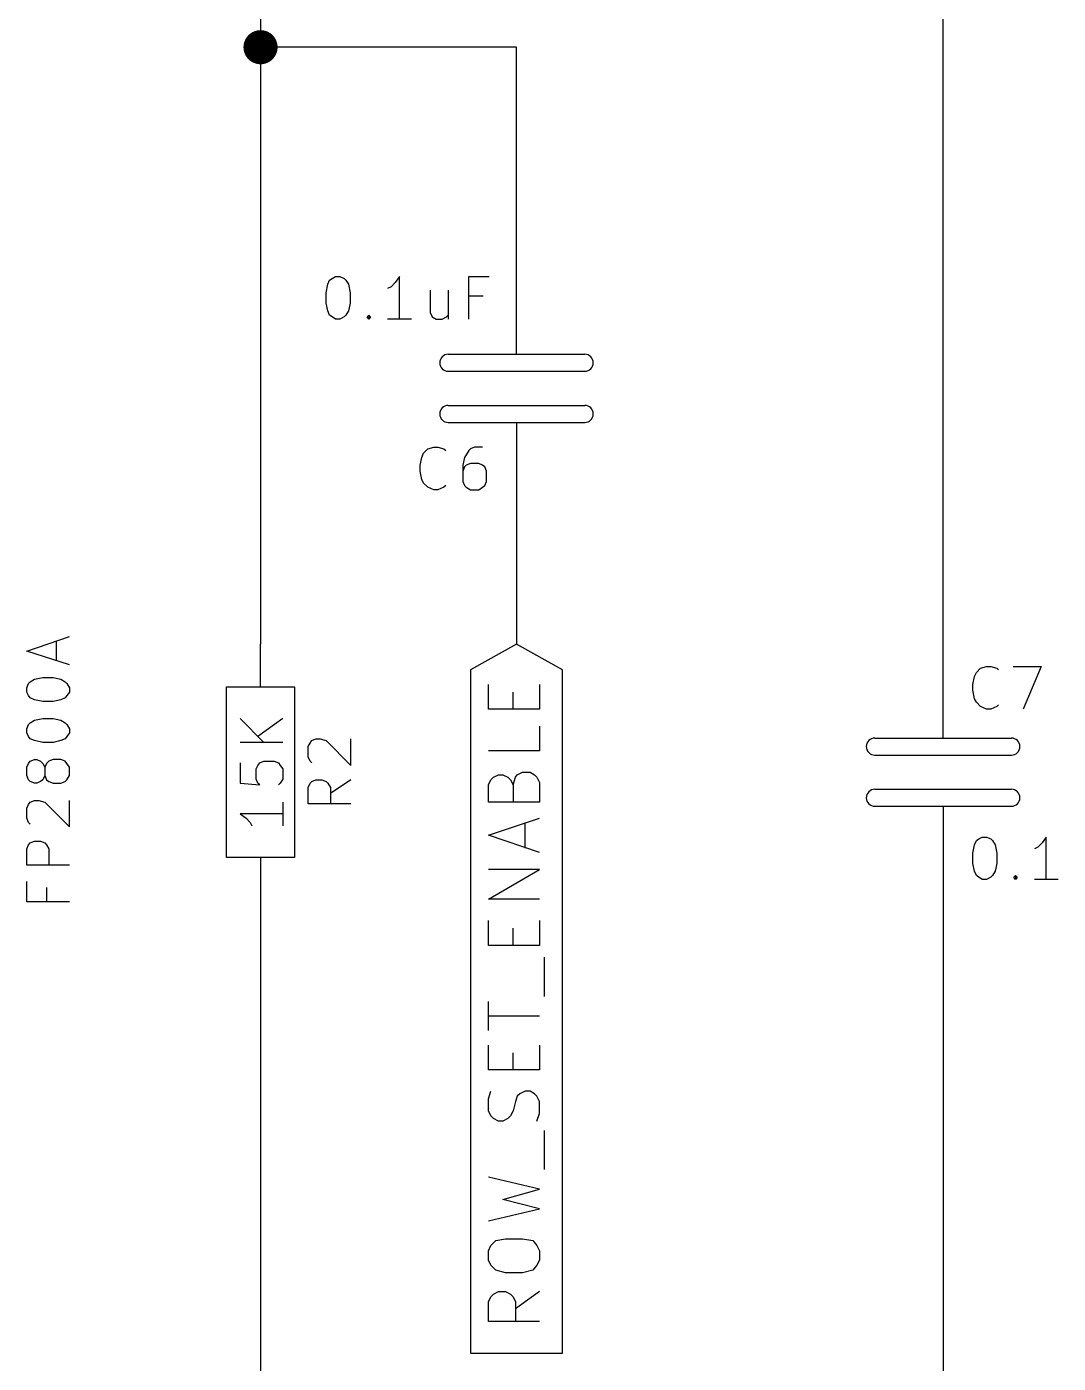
# Model space of a CAD drawing. Extents: x 10 to 287, y -200 to -10.
# Drawn here: x 175.92 to 206.63, y -82.37 to -42.57 of the extents above; entities that cross this region are included whole.
import ezdxf

# ---------------------------------------------------------------- set-up
doc = ezdxf.new("R2010")
doc.units = 0
doc.header["$MEASUREMENT"] = 0

msp = doc.modelspace()

# ---------------------------------------------------------------- linework, layer by layer
at = {"layer": 'Cyan 2'}
for p, q in [((184.887, -50.2412), (184.937, -50.1142)), ((184.937, -50.1142), (185.014, -50.0634)), ((185.014, -50.0634), (185.115, -50.0126)), ((185.115, -50.0126), (185.242, -50.0126)), ((185.242, -50.0126), (185.369, -50.0634)), ((185.369, -50.0634), (185.42, -50.1142)), ((185.42, -50.1142), (185.496, -50.2412)), ((187.02, -50.0126), (186.893, -50.1904)), ((187.02, -51.2826), (187.02, -50.0126)), ((189.078, -51.2826), (189.078, -50.0126)), ((189.078, -50.0126), (189.687, -50.0126)), ((184.836, -50.4952), (184.887, -50.2412)), ((184.836, -50.8), (184.836, -50.4952)), ((185.496, -50.2412), (185.547, -50.4952)), ((185.547, -50.4952), (185.547, -50.8)), ((186.766, -50.3174), (186.665, -50.3682)), ((186.893, -50.1904), (186.766, -50.3174)), ((187.935, -50.419), (187.935, -51.0794)), ((188.468, -50.419), (188.468, -51.2826)), ((184.887, -51.0286), (184.836, -50.8)), ((185.547, -50.8), (185.496, -51.0286)), ((189.509, -50.5968), (189.078, -50.5968)), ((184.937, -51.1556), (184.887, -51.0286)), ((185.014, -51.2064), (184.937, -51.1556)), ((185.115, -51.2826), (185.014, -51.2064)), ((185.242, -51.2826), (185.115, -51.2826)), ((185.369, -51.2064), (185.242, -51.2826)), ((185.42, -51.1556), (185.369, -51.2064)), ((185.496, -51.0286), (185.42, -51.1556)), ((186.055, -51.2064), (186.106, -51.1556)), ((186.106, -51.2826), (186.055, -51.2064)), ((186.106, -51.1556), (186.157, -51.2064)), ((186.106, -51.1556), (186.106, -51.2826)), ((186.157, -51.2064), (186.106, -51.2826)), ((187.376, -51.2826), (186.665, -51.2826)), ((187.935, -51.0794), (187.985, -51.2064)), ((187.985, -51.2064), (188.112, -51.2826)), ((188.112, -51.2826), (188.29, -51.2826)), ((188.29, -51.2826), (188.417, -51.2064)), ((188.417, -51.2064), (188.468, -51.1556)), ((187.681, -55.3974), (187.731, -55.2704)), ((187.731, -55.2704), (187.858, -55.1434)), ((187.858, -55.1434), (188.036, -55.0926)), ((188.036, -55.0926), (188.163, -55.0926)), ((188.163, -55.0926), (188.341, -55.1434)), ((188.341, -55.1434), (188.392, -55.1942)), ((189.078, -55.1942), (188.951, -55.3974)), ((189.128, -55.1434), (189.078, -55.1942)), ((189.255, -55.0926), (189.128, -55.1434)), ((189.484, -55.0926), (189.255, -55.0926)), ((187.63, -55.626), (187.681, -55.3974)), ((187.63, -55.8038), (187.63, -55.626)), ((188.951, -55.3974), (188.9, -55.626)), ((188.9, -55.626), (188.9, -56.1086)), ((188.951, -55.6768), (188.9, -55.8038)), ((189.001, -55.626), (188.951, -55.6768)), ((189.128, -55.5752), (189.001, -55.626)), ((189.382, -55.5752), (189.128, -55.5752)), ((189.484, -55.626), (189.382, -55.5752)), ((189.56, -55.6768), (189.484, -55.626)), ((189.611, -55.8038), (189.56, -55.6768)), ((187.681, -56.0578), (187.63, -55.8038)), ((187.731, -56.1594), (187.681, -56.0578)), ((188.9, -56.1086), (188.951, -56.2356)), ((189.56, -56.2356), (189.611, -56.1086)), ((189.611, -56.1086), (189.611, -55.8038)), ((187.858, -56.2864), (187.731, -56.1594)), ((188.036, -56.3626), (187.858, -56.2864)), ((188.163, -56.3626), (188.036, -56.3626)), ((188.341, -56.2864), (188.163, -56.3626)), ((188.392, -56.2356), (188.341, -56.2864)), ((188.951, -56.2356), (189.001, -56.2864)), ((189.001, -56.2864), (189.128, -56.3626)), ((189.128, -56.3626), (189.382, -56.3626)), ((189.382, -56.3626), (189.484, -56.2864)), ((189.484, -56.2864), (189.56, -56.2356)), ((175.92, -61.1632), (177.19, -60.7314)), ((176.809, -61.4426), (176.809, -60.8584)), ((177.19, -61.5696), (175.92, -61.1632)), ((204.191, -61.7982), (204.318, -61.6712)), ((204.318, -61.6712), (204.495, -61.6204)), ((204.495, -61.6204), (204.622, -61.6204)), ((204.622, -61.6204), (204.8, -61.6712)), ((204.8, -61.6712), (204.851, -61.722)), ((205.283, -61.6204), (206.121, -61.6204)), ((206.121, -61.6204), (205.588, -62.8904)), ((175.971, -62.1284), (176.022, -62.0776)), ((176.022, -62.0776), (176.149, -62.0014)), ((176.149, -62.0014), (176.403, -61.9506)), ((176.403, -61.9506), (176.708, -61.9506)), ((176.708, -61.9506), (176.936, -62.0014)), ((176.936, -62.0014), (177.063, -62.0776)), ((177.063, -62.0776), (177.114, -62.1284)), ((204.089, -62.1538), (204.14, -61.9252)), ((204.14, -61.9252), (204.191, -61.7982)), ((175.92, -62.2554), (175.971, -62.1284)), ((175.92, -62.3824), (175.92, -62.2554)), ((175.971, -62.484), (175.92, -62.3824)), ((176.022, -62.5602), (175.971, -62.484)), ((177.114, -62.484), (177.063, -62.5602)), ((177.114, -62.1284), (177.19, -62.2554)), ((177.19, -62.3824), (177.114, -62.484)), ((177.19, -62.2554), (177.19, -62.3824)), ((204.089, -62.3316), (204.089, -62.1538)), ((204.14, -62.5856), (204.089, -62.3316)), ((176.149, -62.611), (176.022, -62.5602)), ((176.403, -62.6618), (176.149, -62.611)), ((176.708, -62.6618), (176.403, -62.6618)), ((176.936, -62.611), (176.708, -62.6618)), ((177.063, -62.5602), (176.936, -62.611)), ((204.191, -62.6872), (204.14, -62.5856)), ((204.318, -62.8142), (204.191, -62.6872)), ((204.495, -62.8904), (204.318, -62.8142)), ((204.8, -62.8142), (204.622, -62.8904)), ((204.851, -62.7634), (204.8, -62.8142)), ((176.022, -63.2968), (176.149, -63.2206)), ((176.149, -63.2206), (176.403, -63.1698)), ((176.403, -63.1698), (176.708, -63.1698)), ((176.708, -63.1698), (176.936, -63.2206)), ((176.936, -63.2206), (177.063, -63.2968)), ((182.27, -63.1698), (182.982, -63.881)), ((183.54, -63.1698), (182.804, -63.7032)), ((204.622, -62.8904), (204.495, -62.8904)), ((175.92, -63.4746), (175.971, -63.3476)), ((175.92, -63.6016), (175.92, -63.4746)), ((175.971, -63.7032), (175.92, -63.6016)), ((175.971, -63.3476), (176.022, -63.2968)), ((177.063, -63.2968), (177.114, -63.3476)), ((177.114, -63.3476), (177.19, -63.4746)), ((177.19, -63.6016), (177.114, -63.7032)), ((177.19, -63.4746), (177.19, -63.6016)), ((176.022, -63.7794), (175.971, -63.7032)), ((176.149, -63.8302), (176.022, -63.7794)), ((176.403, -63.881), (176.149, -63.8302)), ((176.708, -63.881), (176.403, -63.881)), ((176.936, -63.8302), (176.708, -63.881)), ((177.063, -63.7794), (176.936, -63.8302)), ((177.114, -63.7032), (177.063, -63.7794)), ((183.54, -63.881), (182.27, -63.881)), ((184.302, -64.008), (184.353, -63.9064)), ((184.302, -64.3128), (184.302, -64.008)), ((184.353, -63.9064), (184.404, -63.8302)), ((184.404, -63.8302), (184.531, -63.7794)), ((184.531, -63.7794), (184.658, -63.7794)), ((184.658, -63.7794), (184.836, -63.8302)), ((184.836, -63.8302), (185.572, -64.5668)), ((185.572, -64.5668), (185.572, -63.7794)), ((175.971, -64.516), (176.022, -64.4398)), ((176.022, -64.4398), (176.149, -64.389)), ((176.149, -64.389), (176.225, -64.389)), ((176.225, -64.389), (176.327, -64.4398)), ((176.327, -64.4398), (176.403, -64.516)), ((176.581, -64.4398), (176.505, -64.516)), ((176.708, -64.389), (176.581, -64.4398)), ((176.936, -64.389), (176.708, -64.389)), ((177.063, -64.4398), (176.936, -64.389)), ((177.114, -64.516), (177.063, -64.4398)), ((182.855, -64.4906), (182.982, -64.4398)), ((182.982, -64.4398), (183.286, -64.4398)), ((183.286, -64.4398), (183.413, -64.4906)), ((184.353, -64.4398), (184.302, -64.3128)), ((184.404, -64.4906), (184.353, -64.4398)), ((175.92, -64.6176), (175.971, -64.516)), ((175.92, -64.8716), (175.92, -64.6176)), ((175.971, -64.9986), (175.92, -64.8716)), ((176.403, -64.516), (176.454, -64.6176)), ((176.454, -64.8716), (176.403, -64.9986)), ((176.505, -64.516), (176.454, -64.6176)), ((176.454, -64.6176), (176.454, -64.8716)), ((176.454, -64.8716), (176.505, -64.9986)), ((177.19, -64.6176), (177.114, -64.516)), ((177.114, -64.9986), (177.19, -64.8716)), ((177.19, -64.8716), (177.19, -64.6176)), ((182.27, -64.4906), (182.27, -65.1002)), ((182.753, -64.6684), (182.804, -64.5668)), ((182.753, -64.9732), (182.753, -64.6684)), ((182.804, -64.5668), (182.855, -64.4906)), ((183.413, -64.4906), (183.464, -64.5668)), ((183.464, -64.5668), (183.54, -64.6684)), ((183.54, -64.6684), (183.54, -64.9732)), ((176.022, -65.0494), (175.971, -64.9986)), ((176.149, -65.1002), (176.022, -65.0494)), ((176.225, -65.1002), (176.149, -65.1002)), ((176.327, -65.0494), (176.225, -65.1002)), ((176.403, -64.9986), (176.327, -65.0494)), ((176.505, -64.9986), (176.581, -65.0494)), ((176.581, -65.0494), (176.708, -65.1002)), ((176.708, -65.1002), (176.936, -65.1002)), ((176.936, -65.1002), (177.063, -65.0494)), ((177.063, -65.0494), (177.114, -64.9986)), ((182.27, -65.1002), (182.855, -65.151)), ((182.804, -65.1002), (182.753, -64.9732)), ((182.855, -65.151), (182.804, -65.1002)), ((183.464, -65.1002), (183.413, -65.151)), ((183.54, -64.9732), (183.464, -65.1002)), ((184.302, -65.2272), (184.353, -65.1002)), ((184.302, -65.7098), (184.302, -65.2272)), ((184.353, -65.1002), (184.404, -65.0494)), ((184.404, -65.0494), (184.531, -64.9986)), ((184.531, -64.9986), (184.709, -64.9986)), ((184.709, -64.9986), (184.836, -65.0494)), ((184.836, -65.0494), (184.887, -65.1002)), ((184.887, -65.1002), (184.963, -65.2272)), ((185.572, -64.9986), (184.963, -65.405)), ((184.963, -65.2272), (184.963, -65.7098)), ((175.971, -65.7352), (176.022, -65.659)), ((176.022, -65.659), (176.149, -65.6082)), ((176.149, -65.6082), (176.276, -65.6082)), ((176.276, -65.6082), (176.454, -65.659)), ((176.454, -65.659), (177.19, -66.3956)), ((177.19, -66.3956), (177.19, -65.6082)), ((183.54, -65.659), (183.54, -66.3702)), ((175.92, -65.8368), (175.971, -65.7352)), ((175.92, -66.1416), (175.92, -65.8368)), ((183.54, -66.0146), (182.27, -66.0146)), ((182.27, -66.0146), (182.448, -66.1416)), ((185.572, -65.7098), (184.302, -65.7098)), ((175.971, -66.2686), (175.92, -66.1416)), ((176.022, -66.3194), (175.971, -66.2686)), ((182.448, -66.1416), (182.575, -66.2686)), ((182.575, -66.2686), (182.626, -66.3702)), ((176.022, -66.8782), (176.149, -66.8274)), ((176.149, -66.8274), (176.327, -66.8274)), ((176.327, -66.8274), (176.454, -66.8782)), ((204.14, -66.929), (204.191, -66.802)), ((204.191, -66.802), (204.267, -66.7512)), ((204.267, -66.7512), (204.368, -66.7004)), ((204.368, -66.7004), (204.495, -66.7004)), ((204.495, -66.7004), (204.622, -66.7512)), ((204.622, -66.7512), (204.673, -66.802)), ((204.673, -66.802), (204.749, -66.929)), ((206.273, -66.7004), (206.146, -66.8782)), ((206.273, -67.9704), (206.273, -66.7004)), ((175.92, -67.056), (175.971, -66.929)), ((175.92, -67.5386), (175.92, -67.056)), ((175.971, -66.929), (176.022, -66.8782)), ((176.454, -66.8782), (176.505, -66.929)), ((176.505, -66.929), (176.581, -67.056)), ((176.581, -67.056), (176.581, -67.5386)), ((204.089, -67.183), (204.14, -66.929)), ((204.089, -67.4878), (204.089, -67.183)), ((204.749, -66.929), (204.8, -67.183)), ((204.8, -67.183), (204.8, -67.4878)), ((206.019, -67.0052), (205.918, -67.056)), ((206.146, -66.8782), (206.019, -67.0052)), ((177.19, -67.5386), (175.92, -67.5386)), ((204.14, -67.7164), (204.089, -67.4878)), ((204.8, -67.4878), (204.749, -67.7164)), ((175.92, -68.6308), (175.92, -68.0212)), ((204.191, -67.8434), (204.14, -67.7164)), ((204.267, -67.8942), (204.191, -67.8434)), ((204.368, -67.9704), (204.267, -67.8942)), ((204.495, -67.9704), (204.368, -67.9704)), ((204.622, -67.8942), (204.495, -67.9704)), ((204.673, -67.8434), (204.622, -67.8942)), ((204.749, -67.7164), (204.673, -67.8434)), ((205.308, -67.8942), (205.359, -67.8434)), ((205.359, -67.9704), (205.308, -67.8942)), ((205.359, -67.8434), (205.41, -67.8942)), ((205.359, -67.8434), (205.359, -67.9704)), ((205.41, -67.8942), (205.359, -67.9704)), ((206.629, -67.9704), (205.918, -67.9704)), ((176.505, -68.199), (176.505, -68.6308)), ((177.19, -68.6308), (175.92, -68.6308))]:
    msp.add_line(p, q, dxfattribs=at)
at = {"layer": 'Green 2'}
for p, q in [((182.88, -27.94), (182.88, -60.96)), ((203.2, -60.96), (203.2, -35.56)), ((190.5, -43.18), (182.88, -43.18)), ((190.5, -49.53), (190.5, -43.18)), ((190.5, -57.15), (190.5, -60.96)), ((182.88, -68.58), (182.88, -96.52)), ((203.2, -68.58), (203.2, -96.52))]:
    msp.add_line(p, q, dxfattribs=at)
at = {"layer": 'Green 2', "const_width": 0.508}
msp.add_lwpolyline([(182.626, -43.18, 1), (183.134, -43.18, 1)], format="xyb", close=True, dxfattribs=at)
at = {"layer": 'Red 2'}
for p, q in [((190.5, -52.324), (190.5, -49.53)), ((188.468, -52.324), (192.532, -52.324)), ((188.468, -52.832), (192.532, -52.832)), ((188.468, -53.848), (192.532, -53.848)), ((188.468, -54.356), (192.532, -54.356)), ((190.5, -54.356), (190.5, -57.15)), ((182.88, -62.23), (182.88, -60.96)), ((190.5, -60.96), (189.128, -61.722)), ((191.872, -61.722), (190.5, -60.96)), ((203.2, -63.754), (203.2, -60.96)), ((189.128, -61.722), (189.128, -82.0674)), ((191.872, -82.0674), (191.872, -61.722)), ((181.864, -67.31), (181.864, -62.23)), ((181.864, -62.23), (183.896, -62.23)), ((183.896, -62.23), (183.896, -67.31)), ((189.662, -62.8904), (189.662, -62.1538)), ((190.398, -62.8904), (190.398, -62.3824)), ((191.186, -62.1538), (191.186, -62.8904)), ((191.186, -62.8904), (189.662, -62.8904)), ((191.186, -63.3984), (191.186, -64.135)), ((201.168, -63.754), (205.232, -63.754)), ((191.186, -64.135), (189.662, -64.135)), ((201.168, -64.262), (205.232, -64.262)), ((189.814, -64.9224), (189.967, -64.8462)), ((189.967, -64.8462), (190.094, -64.8462)), ((190.094, -64.8462), (190.246, -64.9224)), ((190.475, -64.9224), (190.525, -64.8462)), ((190.525, -64.8462), (190.678, -64.77)), ((190.678, -64.77), (190.906, -64.77)), ((190.906, -64.77), (191.033, -64.8462)), ((191.033, -64.8462), (191.11, -64.9224)), ((189.662, -65.151), (189.738, -64.9986)), ((189.662, -65.659), (189.662, -65.151)), ((189.738, -64.9986), (189.814, -64.9224)), ((190.246, -64.9224), (190.322, -64.9986)), ((190.322, -64.9986), (190.398, -65.151)), ((190.398, -65.151), (190.475, -64.9224)), ((190.398, -65.151), (190.398, -65.659)), ((191.11, -64.9224), (191.186, -65.0748)), ((191.186, -65.0748), (191.186, -65.659)), ((191.186, -65.659), (189.662, -65.659)), ((201.168, -65.278), (205.232, -65.278)), ((201.168, -65.786), (205.232, -65.786)), ((203.2, -65.786), (203.2, -68.58)), ((189.662, -66.6496), (191.186, -66.1416)), ((190.754, -67.0306), (190.754, -66.294)), ((191.186, -67.1576), (189.662, -66.6496)), ((183.896, -67.31), (181.864, -67.31)), ((182.88, -67.31), (182.88, -68.58)), ((189.662, -68.5546), (191.186, -67.6656)), ((191.186, -67.6656), (189.662, -67.6656)), ((191.186, -68.5546), (189.662, -68.5546)), ((189.662, -69.9262), (189.662, -69.1896)), ((191.186, -69.1896), (191.186, -69.9262)), ((190.398, -69.9262), (190.398, -69.4182)), ((191.186, -69.9262), (189.662, -69.9262)), ((191.338, -71.4502), (191.338, -70.2818)), ((189.662, -72.4662), (189.662, -71.6026)), ((191.186, -72.0344), (189.662, -72.0344)), ((189.662, -73.6346), (189.662, -72.898)), ((190.398, -73.6346), (190.398, -73.1266)), ((191.186, -72.898), (191.186, -73.6346)), ((191.186, -73.6346), (189.662, -73.6346)), ((189.662, -74.4982), (189.738, -74.2696)), ((190.525, -74.422), (190.475, -74.5744)), ((190.602, -74.3458), (190.525, -74.422)), ((190.754, -74.2696), (190.602, -74.3458)), ((190.906, -74.2696), (190.754, -74.2696)), ((191.033, -74.3458), (190.906, -74.2696)), ((191.11, -74.422), (191.033, -74.3458)), ((191.186, -74.5744), (191.11, -74.422)), ((189.662, -74.8538), (189.662, -74.4982)), ((190.475, -74.5744), (190.398, -74.8538)), ((191.186, -74.93), (191.186, -74.5744)), ((189.738, -75.0062), (189.662, -74.8538)), ((189.814, -75.0824), (189.738, -75.0062)), ((189.967, -75.1586), (189.814, -75.0824)), ((190.094, -75.1586), (189.967, -75.1586)), ((190.246, -75.0824), (190.094, -75.1586)), ((190.322, -75.0062), (190.246, -75.0824)), ((190.398, -74.8538), (190.322, -75.0062)), ((191.11, -75.1586), (191.186, -74.93)), ((191.338, -76.6064), (191.338, -75.438)), ((191.186, -77.1906), (189.662, -76.835)), ((190.094, -77.4954), (191.186, -77.1906)), ((191.186, -77.7748), (190.094, -77.4954)), ((189.662, -78.1304), (191.186, -77.7748)), ((189.738, -78.867), (189.89, -78.7146)), ((189.89, -78.7146), (190.17, -78.6638)), ((190.17, -78.6638), (190.678, -78.6638)), ((190.678, -78.6638), (190.983, -78.7146)), ((190.983, -78.7146), (191.11, -78.867)), ((189.662, -79.0194), (189.738, -78.867)), ((189.662, -79.2988), (189.662, -79.0194)), ((191.11, -78.867), (191.186, -79.0194)), ((191.186, -79.0194), (191.186, -79.2988)), ((189.738, -79.4512), (189.662, -79.2988)), ((189.89, -79.6036), (189.738, -79.4512)), ((191.11, -79.4512), (190.983, -79.6036)), ((191.186, -79.2988), (191.11, -79.4512)), ((190.17, -79.6798), (189.89, -79.6036)), ((190.678, -79.6798), (190.17, -79.6798)), ((190.983, -79.6036), (190.678, -79.6798)), ((189.662, -80.5434), (189.738, -80.391)), ((189.738, -80.391), (189.814, -80.3148)), ((189.814, -80.3148), (189.967, -80.2386)), ((189.967, -80.2386), (190.17, -80.2386)), ((190.17, -80.2386), (190.322, -80.3148)), ((190.322, -80.3148), (190.398, -80.391)), ((190.398, -80.391), (190.475, -80.5434)), ((191.186, -80.2386), (190.475, -80.7466)), ((189.662, -81.1276), (189.662, -80.5434)), ((190.475, -80.5434), (190.475, -81.1276)), ((191.186, -81.1276), (189.662, -81.1276)), ((189.128, -82.0674), (190.5, -82.0674)), ((190.5, -82.0674), (191.872, -82.0674))]:
    msp.add_line(p, q, dxfattribs=at)
for centre, start, end in [((188.468, -52.578), 90, 270), ((192.532, -52.578), 270, 450), ((188.468, -54.102), 90, 270), ((192.532, -54.102), 270, 450), ((201.168, -64.008), 90, 270), ((205.232, -64.008), 270, 450), ((201.168, -65.532), 90, 270), ((205.232, -65.532), 270, 450)]:
    msp.add_arc(centre, 0.254, start, end, dxfattribs=at)

doc.saveas('drawing.dxf')
